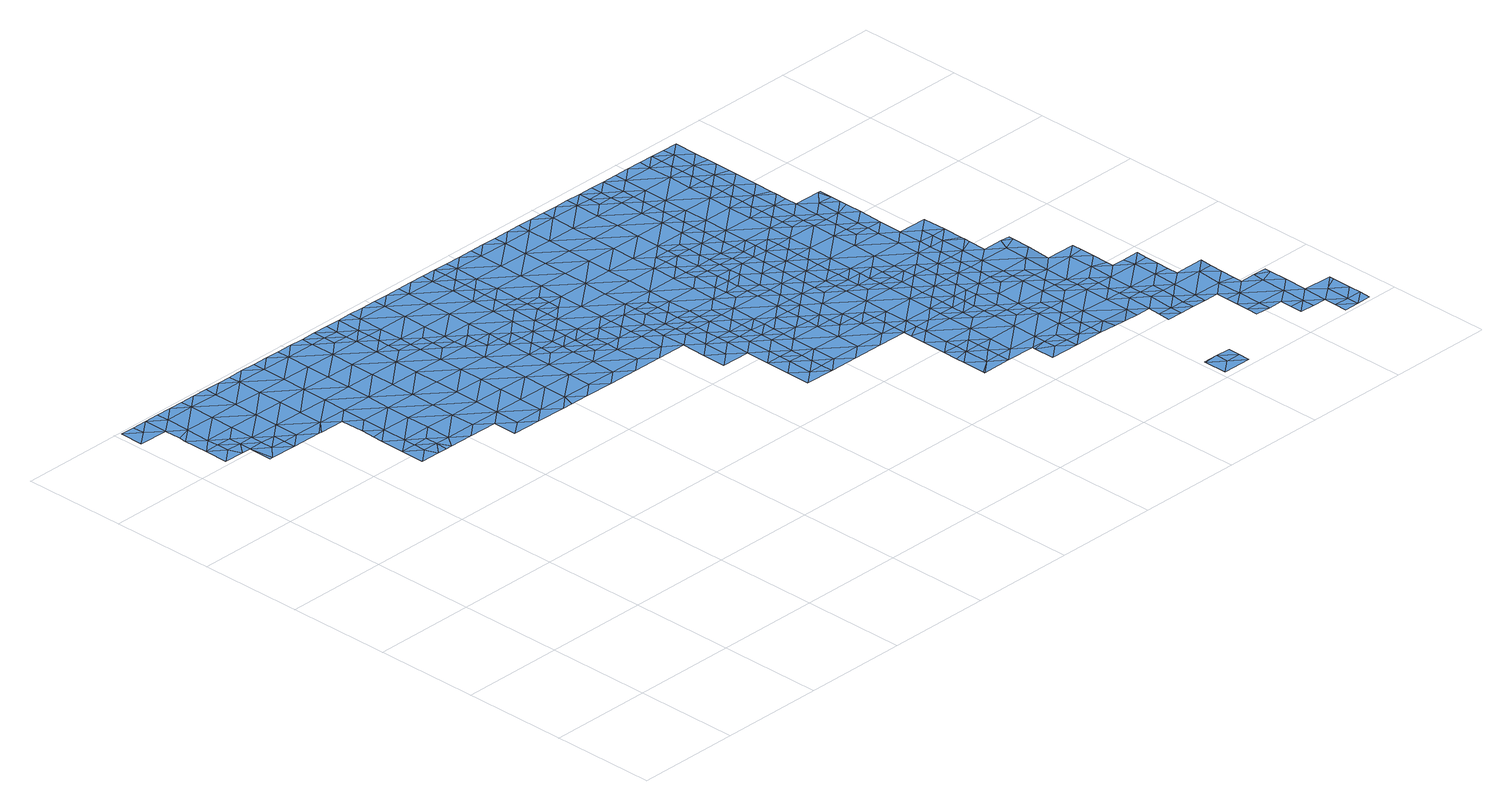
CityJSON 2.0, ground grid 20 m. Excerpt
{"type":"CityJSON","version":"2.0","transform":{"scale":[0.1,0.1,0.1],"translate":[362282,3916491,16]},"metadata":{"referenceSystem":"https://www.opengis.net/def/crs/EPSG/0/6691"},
"CityObjects":{
"waterbody1":{"type":"WaterBody","attributes":{"name":"9","class":"1140","function":"1","WaterBodyRiverFloodingRiskAttribute.description":"5","WaterBodyRiverFloodingRiskAttribute.rankOrg":"1","WaterBodyRiverFloodingRiskAttribute.adminType":"2","WaterBodyRiverFloodingRiskAttribute.scale":"L1"},"geometry":[{"type":"MultiSurface","lod":"1","boundaries":[[[0,1,2]],[[2,3,0]],[[3,4,0]],[[4,5,0]],[[5,1,0]]]}]},
"waterbody2":{"type":"WaterBody","attributes":{"name":"9","class":"1140","function":"1","WaterBodyRiverFloodingRiskAttribute.description":"5","WaterBodyRiverFloodingRiskAttribute.rankOrg":"1","WaterBodyRiverFloodingRiskAttribute.adminType":"2","WaterBodyRiverFloodingRiskAttribute.scale":"L1"},"geometry":[{"type":"MultiSurface","lod":"1","boundaries":[[[6,7,8]],[[9,8,7]],[[6,10,7]],[[11,7,10]],[[10,12,11]],[[11,9,7]],[[9,11,13]]]}]},
"waterbody3":{"type":"WaterBody","attributes":{"name":"9","class":"1140","function":"1","WaterBodyRiverFloodingRiskAttribute.description":"5","WaterBodyRiverFloodingRiskAttribute.rankOrg":"1","WaterBodyRiverFloodingRiskAttribute.adminType":"2","WaterBodyRiverFloodingRiskAttribute.scale":"L1"},"geometry":[{"type":"MultiSurface","lod":"1","boundaries":[[[14,15,16]],[[17,15,14]],[[15,17,18]],[[16,15,19]],[[18,12,15]],[[12,19,15]],[[19,12,20]]]}]},
"waterbody4":{"type":"WaterBody","attributes":{"name":"9","class":"1140","function":"1","WaterBodyRiverFloodingRiskAttribute.description":"5","WaterBodyRiverFloodingRiskAttribute.rankOrg":"1","WaterBodyRiverFloodingRiskAttribute.adminType":"2","WaterBodyRiverFloodingRiskAttribute.scale":"L1"},"geometry":[{"type":"MultiSurface","lod":"1","boundaries":[[[21,22,23]],[[22,24,25]],[[24,26,25]],[[23,25,27]],[[23,27,28]],[[22,25,23]],[[26,27,25]]]}]},
"waterbody5":{"type":"WaterBody","attributes":{"name":"9","class":"1140","function":"1","WaterBodyRiverFloodingRiskAttribute.description":"5","WaterBodyRiverFloodingRiskAttribute.rankOrg":"2","WaterBodyRiverFloodingRiskAttribute.adminType":"2","WaterBodyRiverFloodingRiskAttribute.scale":"L1"},"geometry":[{"type":"MultiSurface","lod":"1","boundaries":[[[29,30,31]],[[32,33,34]],[[35,36,37]],[[38,39,37]],[[40,41,42]],[[43,44,45]],[[46,47,48]],[[49,50,48]],[[49,51,52]],[[42,38,40]],[[53,51,54]],[[55,53,54]],[[56,57,13]],[[56,13,58]],[[56,58,59]],[[60,61,62]],[[59,58,63]],[[59,63,64]],[[65,64,63]],[[64,65,66]],[[65,67,66]],[[67,65,68]],[[67,68,69]],[[67,69,70]],[[71,67,70]],[[72,71,70]],[[72,70,73]],[[74,75,76]],[[74,77,78]],[[77,74,76]],[[79,72,80]],[[80,73,76]],[[76,73,77]],[[70,77,73]],[[81,77,70]],[[77,81,82]],[[83,82,81]],[[82,83,84]],[[85,82,84]],[[85,84,86]],[[86,84,60]],[[60,84,61]],[[87,88,89]],[[90,91,92]],[[92,91,93]],[[94,95,96]],[[94,97,98]],[[93,99,92]],[[87,99,88]],[[80,100,79]],[[97,101,98]],[[79,71,72]],[[67,71,66]],[[102,103,66]],[[104,105,102]],[[104,106,107]],[[107,108,104]],[[105,104,108]],[[105,108,109]],[[110,111,112]],[[109,113,105]],[[114,112,115]],[[105,103,102]],[[116,117,118]],[[59,64,103]],[[119,56,59]],[[120,57,119]],[[2,120,121]],[[112,111,115]],[[111,122,115]],[[123,120,2]],[[124,120,123]],[[120,124,57]],[[9,13,57]],[[11,18,58]],[[17,125,63]],[[68,125,126]],[[127,128,129]],[[130,131,128]],[[22,21,131]],[[132,23,28]],[[133,86,60]],[[61,132,62]],[[84,134,61]],[[84,83,134]],[[23,132,61]],[[61,21,23]],[[134,21,61]],[[134,131,21]],[[131,134,83]],[[131,83,128]],[[83,81,128]],[[82,78,77]],[[69,81,70]],[[128,81,129]],[[129,81,69]],[[69,135,129]],[[136,68,126]],[[136,135,68]],[[135,127,129]],[[69,68,135]],[[63,125,68]],[[63,68,65]],[[66,103,64]],[[18,17,58]],[[133,137,138]],[[58,17,63]],[[13,11,58]],[[138,86,133]],[[139,140,117]],[[141,85,86]],[[142,140,139]],[[143,144,142]],[[78,82,85]],[[75,74,78]],[[145,143,146]],[[147,76,75]],[[145,148,149]],[[150,151,149]],[[152,151,153]],[[80,76,147]],[[80,154,100]],[[153,155,152]],[[100,154,156]],[[157,149,148]],[[158,159,160]],[[161,160,162]],[[146,163,164]],[[165,166,167]],[[167,168,47]],[[168,169,47]],[[170,169,171]],[[43,170,44]],[[29,31,172]],[[117,138,118]],[[117,86,138]],[[140,86,117]],[[140,141,86]],[[142,141,140]],[[144,141,142]],[[144,85,141]],[[144,78,85]],[[78,144,75]],[[75,144,143]],[[145,75,143]],[[57,56,119]],[[80,72,73]],[[75,145,147]],[[173,174,175]],[[176,177,178]],[[177,179,178]],[[179,180,178]],[[178,180,181]],[[181,182,178]],[[183,184,185]],[[182,183,185]],[[182,185,186]],[[186,185,187]],[[185,188,187]],[[189,186,187]],[[190,172,189]],[[191,192,193]],[[192,194,193]],[[195,193,194]],[[193,195,196]],[[196,195,173]],[[196,32,193]],[[32,196,33]],[[175,33,196]],[[37,33,35]],[[34,33,37]],[[39,34,37]],[[197,34,39]],[[197,32,34]],[[41,45,42]],[[41,43,45]],[[47,43,41]],[[47,169,43]],[[43,169,170]],[[47,41,48]],[[48,41,40]],[[48,40,49]],[[40,51,49]],[[38,51,40]],[[38,54,51]],[[54,38,37]],[[37,36,54]],[[36,55,54]],[[91,95,93]],[[94,93,95]],[[98,93,94]],[[98,99,93]],[[98,88,99]],[[100,88,98]],[[88,100,198]],[[156,198,100]],[[88,198,199]],[[161,158,160]],[[200,166,165]],[[201,46,48]],[[48,50,201]],[[46,165,167]],[[167,47,46]],[[189,172,31]],[[173,175,196]],[[188,202,187]],[[203,188,185]],[[185,184,203]],[[52,204,205]],[[55,206,53]],[[149,147,145]],[[151,147,149]],[[152,147,151]],[[152,80,147]],[[80,152,154]],[[155,154,152]],[[207,155,153]],[[208,150,149]],[[52,205,49]],[[205,50,49]],[[157,208,149]],[[159,148,160]],[[145,160,148]],[[160,145,146]],[[160,146,162]],[[164,162,146]],[[166,163,167]],[[163,168,167]],[[146,168,163]],[[146,143,168]],[[143,142,168]],[[168,142,169]],[[142,139,169]],[[169,139,171]],[[171,139,117]],[[171,117,116]],[[209,171,116]],[[210,171,209]],[[170,171,210]],[[170,210,44]],[[199,89,88]],[[100,98,79]],[[101,79,98]],[[101,71,79]],[[71,101,66]],[[66,101,97]],[[97,102,66]],[[97,94,102]],[[102,94,104]],[[104,94,106]],[[96,106,94]],[[112,113,110]],[[112,105,113]],[[114,105,112]],[[105,114,103]],[[114,59,103]],[[59,114,119]],[[115,119,114]],[[119,115,120]],[[120,115,121]],[[121,115,211]],[[122,211,115]],[[121,211,212]],[[212,3,121]],[[2,121,3]],[[124,8,57]],[[8,9,57]],[[12,18,11]],[[14,125,17]],[[14,16,125]],[[125,16,126]],[[213,128,127]],[[213,130,128]],[[24,131,130]],[[24,22,131]],[[137,118,138]],[[60,62,133]],[[176,178,186]],[[178,182,186]],[[187,194,189]],[[194,190,189]],[[32,191,193]],[[202,195,187]],[[194,187,195]],[[30,214,31]],[[215,214,216]],[[214,215,31]],[[217,176,216]],[[218,177,176]],[[189,215,186]],[[31,215,189]],[[176,217,218]],[[216,176,215]],[[215,176,186]]]}]},
"waterbody6":{"type":"WaterBody","attributes":{"name":"9","class":"1140","function":"1","WaterBodyRiverFloodingRiskAttribute.description":"5","WaterBodyRiverFloodingRiskAttribute.rankOrg":"3","WaterBodyRiverFloodingRiskAttribute.adminType":"2","WaterBodyRiverFloodingRiskAttribute.scale":"L1"},"geometry":[{"type":"MultiSurface","lod":"1","boundaries":[[[219,220,221]],[[222,223,224]],[[225,226,223]],[[227,228,229]],[[228,230,231]],[[232,233,234]],[[222,235,233]],[[199,198,236]],[[237,90,238]],[[231,230,239]],[[240,230,228]],[[240,228,227]],[[198,241,236]],[[198,156,241]],[[156,155,241]],[[154,155,156]],[[155,207,241]],[[242,207,153]],[[207,242,243]],[[244,227,229]],[[245,244,229]],[[229,246,245]],[[246,247,248]],[[225,249,226]],[[243,242,250]],[[242,251,250]],[[251,242,208]],[[150,208,242]],[[157,148,252]],[[252,148,159]],[[253,254,166]],[[253,255,254]],[[89,199,236]],[[236,241,256]],[[241,207,243]],[[153,151,150]],[[153,150,242]],[[256,241,243]],[[250,256,243]],[[250,251,226]],[[251,208,252]],[[252,208,157]],[[159,158,252]],[[257,158,161]],[[161,162,257]],[[162,164,254]],[[164,163,166]],[[257,254,255]],[[257,162,254]],[[258,257,255]],[[258,224,257]],[[222,224,259]],[[232,223,222]],[[248,260,246]],[[260,245,246]],[[238,261,237]],[[261,238,89]],[[87,89,238]],[[99,87,92]],[[92,238,90]],[[238,92,87]],[[89,231,261]],[[231,89,236]],[[231,236,256]],[[220,229,228]],[[256,228,231]],[[228,256,220]],[[220,256,250]],[[250,221,220]],[[250,226,221]],[[226,249,221]],[[262,221,249]],[[262,263,221]],[[263,219,221]],[[263,264,219]],[[265,247,246]],[[164,166,254]],[[266,257,224]],[[259,235,222]],[[266,224,223]],[[233,232,222]],[[266,158,257]],[[266,252,158]],[[266,251,252]],[[226,251,266]],[[223,226,266]],[[253,166,200]],[[246,219,265]],[[219,246,229]],[[229,220,219]],[[239,261,231]],[[264,265,219]]]}]},
"waterbody7":{"type":"WaterBody","attributes":{"name":"9","class":"1140","function":"1","WaterBodyRiverFloodingRiskAttribute.description":"5","WaterBodyRiverFloodingRiskAttribute.rankOrg":"3","WaterBodyRiverFloodingRiskAttribute.adminType":"2","WaterBodyRiverFloodingRiskAttribute.scale":"L1"},"geometry":[{"type":"MultiSurface","lod":"1","boundaries":[[[267,200,268]],[[268,269,267]],[[270,269,50]],[[271,272,273]],[[274,273,204]],[[205,204,270]],[[205,270,50]],[[52,274,204]],[[51,53,52]],[[272,275,273]],[[52,53,274]],[[206,274,53]],[[276,274,206]],[[276,277,274]],[[274,277,273]],[[277,271,273]],[[271,278,272]],[[201,50,268]],[[50,269,268]],[[165,46,201]],[[268,165,201]],[[165,268,200]],[[279,269,270]],[[270,275,279]],[[204,275,270]],[[275,204,273]]]}]},
"waterbody8":{"type":"WaterBody","attributes":{"name":"9","class":"1140","function":"1","WaterBodyRiverFloodingRiskAttribute.description":"5","WaterBodyRiverFloodingRiskAttribute.rankOrg":"1","WaterBodyRiverFloodingRiskAttribute.adminType":"2","WaterBodyRiverFloodingRiskAttribute.scale":"L1"},"geometry":[{"type":"MultiSurface","lod":"1","boundaries":[[[280,281,191]],[[280,282,281]],[[192,191,281]],[[190,281,172]],[[172,281,282]],[[172,282,29]],[[194,192,190]],[[192,281,190]],[[283,282,280]],[[282,283,30]],[[30,29,282]]]}]},
"waterbody9":{"type":"WaterBody","attributes":{"name":"9","class":"1140","function":"1","WaterBodyRiverFloodingRiskAttribute.description":"5","WaterBodyRiverFloodingRiskAttribute.rankOrg":"3","WaterBodyRiverFloodingRiskAttribute.adminType":"2","WaterBodyRiverFloodingRiskAttribute.scale":"L1"},"geometry":[{"type":"MultiSurface","lod":"1","boundaries":[[[55,284,206]],[[285,284,36]],[[33,175,35]],[[284,55,36]],[[286,287,288]],[[284,289,286]],[[285,290,289]],[[286,288,284]],[[290,285,174]],[[175,174,285]],[[35,175,285]],[[288,206,284]],[[35,285,36]],[[285,289,284]]]}]},
"waterbody10":{"type":"WaterBody","attributes":{"name":"9","class":"1140","function":"1","WaterBodyRiverFloodingRiskAttribute.description":"5","WaterBodyRiverFloodingRiskAttribute.rankOrg":"2","WaterBodyRiverFloodingRiskAttribute.adminType":"2","WaterBodyRiverFloodingRiskAttribute.scale":"L1"},"geometry":[{"type":"MultiSurface","lod":"1","boundaries":[[[291,292,293]],[[232,225,223]],[[225,232,294]],[[232,234,294]],[[234,295,291]],[[291,295,292]],[[295,296,292]],[[235,296,295]],[[297,296,235]],[[298,296,297]],[[298,299,296]],[[275,299,298]],[[299,275,272]],[[253,200,300]],[[255,253,300]],[[258,255,297]],[[224,258,297]],[[259,224,297]],[[262,249,301]],[[301,249,294]],[[291,301,294]],[[301,291,302]],[[302,303,301]],[[301,303,263]],[[264,263,303]],[[304,305,306]],[[307,305,308]],[[309,310,308]],[[308,310,307]],[[311,312,309]],[[311,309,313]],[[313,309,314]],[[314,309,315]],[[314,315,302]],[[316,314,302]],[[317,314,316]],[[314,317,318]],[[317,319,318]],[[319,320,318]],[[318,320,321]],[[318,321,313]],[[313,321,322]],[[321,323,324]],[[325,323,326]],[[327,328,326]],[[326,328,325]],[[329,330,331]],[[331,332,329]],[[329,332,333]],[[333,334,329]],[[335,336,334]],[[335,337,336]],[[337,338,339]],[[340,341,338]],[[341,342,339]],[[339,342,343]],[[344,336,343]],[[336,344,329]],[[344,345,329]],[[319,345,344]],[[346,345,319]],[[345,346,347]],[[345,347,330]],[[347,348,330]],[[349,350,330]],[[330,348,349]],[[351,348,352]],[[347,352,348]],[[353,352,347]],[[354,352,353]],[[292,354,353]],[[355,354,292]],[[356,354,355]],[[299,356,355]],[[278,356,299]],[[357,356,278]],[[357,278,271]],[[271,277,357]],[[276,358,277]],[[276,288,358]],[[288,276,206]],[[290,174,359]],[[290,359,289]],[[289,359,360]],[[360,359,361]],[[360,361,362]],[[360,362,363]],[[360,363,364]],[[360,364,287]],[[287,364,358]],[[358,364,357]],[[357,364,365]],[[365,364,366]],[[365,366,367]],[[367,368,365]],[[365,368,356]],[[356,368,352]],[[352,368,369]],[[370,369,368]],[[371,372,373]],[[371,373,350]],[[350,373,331]],[[374,331,373]],[[375,331,374]],[[233,295,234]],[[339,343,336]],[[272,278,299]],[[355,296,299]],[[296,355,292]],[[346,353,347]],[[329,345,330]],[[317,346,319]],[[319,344,320]],[[336,329,334]],[[320,344,343]],[[339,336,337]],[[342,326,343]],[[338,341,339]],[[326,342,327]],[[323,321,326]],[[324,322,321]],[[313,322,376]],[[313,314,318]],[[326,320,343]],[[326,321,320]],[[346,377,353]],[[317,377,346]],[[316,377,317]],[[302,293,316]],[[302,315,303]],[[315,309,308]],[[376,311,313]],[[312,310,309]],[[304,308,305]],[[306,248,304]],[[292,353,377]],[[304,248,247]],[[247,265,304]],[[315,308,304]],[[304,303,315]],[[303,304,265]],[[265,264,303]],[[301,263,262]],[[291,293,302]],[[294,234,291]],[[225,294,249]],[[297,235,259]],[[297,255,300]],[[267,300,200]],[[279,275,298]],[[267,269,300]],[[279,298,269]],[[269,298,300]],[[300,298,297]],[[233,235,295]],[[293,377,316]],[[293,292,377]],[[378,379,380]],[[381,380,379]],[[382,383,384]],[[383,382,385]],[[382,367,385]],[[386,383,385]],[[386,387,383]],[[388,389,390]],[[390,389,362]],[[362,391,390]],[[392,391,361]],[[392,361,393]],[[394,393,361]],[[361,395,394]],[[386,385,366]],[[384,381,396]],[[396,381,379]],[[372,396,379]],[[378,397,379]],[[397,373,379]],[[373,397,398]],[[399,395,359]],[[174,399,359]],[[286,289,360]],[[359,395,361]],[[361,391,362]],[[389,363,362]],[[364,363,400]],[[286,360,287]],[[288,287,358]],[[358,357,277]],[[400,366,364]],[[385,367,366]],[[357,365,356]],[[356,352,354]],[[369,351,352]],[[368,367,370]],[[372,379,373]],[[330,350,331]],[[398,374,373]],[[375,332,331]]]}]},
"waterbody11":{"type":"WaterBody","attributes":{"name":"9","class":"1140","function":"1","WaterBodyRiverFloodingRiskAttribute.description":"5","WaterBodyRiverFloodingRiskAttribute.rankOrg":"1","WaterBodyRiverFloodingRiskAttribute.adminType":"2","WaterBodyRiverFloodingRiskAttribute.scale":"L1"},"geometry":[{"type":"MultiSurface","lod":"1","boundaries":[[[401,402,403]],[[404,403,402]],[[405,403,404]],[[406,407,404]],[[406,404,408]],[[408,404,409]],[[409,404,410]],[[410,402,411]],[[411,402,412]],[[402,401,413]],[[407,405,404]],[[410,404,402]],[[402,413,412]]]}]},
"waterbody12":{"type":"WaterBody","attributes":{"name":"9","class":"1140","function":"1","WaterBodyRiverFloodingRiskAttribute.description":"5","WaterBodyRiverFloodingRiskAttribute.rankOrg":"3","WaterBodyRiverFloodingRiskAttribute.adminType":"2","WaterBodyRiverFloodingRiskAttribute.scale":"L1"},"geometry":[{"type":"MultiSurface","lod":"1","boundaries":[[[414,415,416]],[[383,417,384]],[[366,400,386]],[[173,202,418]],[[419,420,421]],[[422,423,424]],[[425,426,427]],[[425,427,428]],[[428,427,429]],[[394,395,430]],[[184,393,430]],[[431,429,184]],[[432,428,429]],[[419,433,434]],[[423,422,432]],[[429,427,393]],[[392,393,427]],[[390,391,435]],[[381,384,417]],[[436,381,417]],[[435,388,390]],[[436,417,437]],[[437,417,438]],[[387,438,417]],[[388,438,387]],[[386,439,387]],[[386,400,439]],[[400,389,439]],[[363,389,400]],[[173,399,174]],[[399,173,418]],[[440,416,415]],[[438,388,435]],[[399,418,395]],[[395,418,188]],[[202,188,418]],[[395,188,430]],[[203,430,188]],[[203,184,430]],[[183,431,184]],[[183,182,431]],[[181,431,182]],[[181,180,431]],[[180,434,431]],[[441,434,180]],[[434,429,431]],[[434,432,429]],[[433,432,434]],[[432,433,423]],[[442,433,419]],[[421,442,419]],[[442,421,443]],[[444,420,445]],[[419,445,420]],[[445,419,434]],[[380,381,436]],[[444,445,446]],[[434,441,445]],[[179,441,180]],[[387,417,383]],[[387,439,388]],[[389,388,439]],[[447,448,438]],[[449,447,435]],[[426,449,435]],[[426,435,427]],[[422,428,432]],[[429,393,184]],[[393,394,430]],[[392,427,391]],[[391,427,435]],[[447,438,435]],[[448,437,438]],[[414,450,415]],[[451,415,450]],[[446,415,451]],[[445,415,446]],[[445,440,415]],[[440,445,441]],[[440,441,177]],[[179,177,441]],[[195,202,173]],[[218,217,440]],[[217,452,440]],[[452,416,440]],[[218,440,177]]]}]},
"waterbody13":{"type":"WaterBody","attributes":{"name":"9","class":"1140","function":"1","WaterBodyRiverFloodingRiskAttribute.description":"5","WaterBodyRiverFloodingRiskAttribute.rankOrg":"3","WaterBodyRiverFloodingRiskAttribute.adminType":"2","WaterBodyRiverFloodingRiskAttribute.scale":"L1"},"geometry":[{"type":"MultiSurface","lod":"1","boundaries":[[[396,372,453]],[[369,370,453]],[[348,351,454]],[[382,370,367]],[[349,348,454]],[[351,369,454]],[[453,454,369]],[[454,453,372]],[[454,372,371]],[[396,453,384]],[[382,384,453]],[[370,382,453]],[[349,371,350]],[[371,349,454]]]}]},
"waterbody14":{"type":"WaterBody","attributes":{"name":"9","class":"1140","function":"1","WaterBodyRiverFloodingRiskAttribute.description":"5","WaterBodyRiverFloodingRiskAttribute.rankOrg":"1","WaterBodyRiverFloodingRiskAttribute.adminType":"2","WaterBodyRiverFloodingRiskAttribute.scale":"L1"},"geometry":[{"type":"MultiSurface","lod":"1","boundaries":[[[455,456,457]],[[456,458,457]],[[456,459,458]],[[459,456,460]],[[457,458,461]],[[459,462,458]],[[462,461,458]]]}]},
"waterbody15":{"type":"WaterBody","attributes":{"name":"9","class":"1140","function":"1","WaterBodyRiverFloodingRiskAttribute.description":"5","WaterBodyRiverFloodingRiskAttribute.rankOrg":"2","WaterBodyRiverFloodingRiskAttribute.adminType":"2","WaterBodyRiverFloodingRiskAttribute.scale":"L1"},"geometry":[{"type":"MultiSurface","lod":"1","boundaries":[[[414,463,450]],[[463,414,464]],[[464,465,463]],[[464,466,465]],[[466,464,467]],[[464,416,467]],[[467,468,466]],[[467,469,468]],[[408,466,468]],[[470,466,408]],[[466,470,471]],[[471,470,472]],[[470,410,472]],[[409,410,470]],[[469,407,468]],[[473,469,467]],[[414,416,464]],[[465,466,474]],[[468,407,406]],[[406,408,468]],[[408,409,470]],[[474,466,471]],[[475,471,472]],[[472,410,411]],[[476,477,478]],[[479,480,478]],[[479,455,481]],[[411,412,472]],[[472,412,460]],[[460,475,472]],[[456,475,460]],[[455,457,481]],[[457,461,481]],[[461,482,481]],[[482,483,481]],[[484,478,480]],[[484,476,478]],[[484,485,476]],[[486,480,479]],[[479,487,486]],[[481,487,479]],[[487,481,483]],[[456,455,475]],[[479,475,455]],[[478,475,479]],[[478,471,475]],[[477,471,478]],[[474,471,477]],[[474,477,488]],[[489,465,474]],[[488,489,474]],[[489,488,490]],[[452,217,473]],[[452,473,467]],[[452,467,416]]]}]},
"waterbody16":{"type":"WaterBody","attributes":{"name":"9","class":"1140","function":"1","WaterBodyRiverFloodingRiskAttribute.description":"5","WaterBodyRiverFloodingRiskAttribute.rankOrg":"2","WaterBodyRiverFloodingRiskAttribute.adminType":"2","WaterBodyRiverFloodingRiskAttribute.scale":"L1"},"geometry":[{"type":"MultiSurface","lod":"1","boundaries":[[[491,492,493]],[[492,491,426]],[[492,426,425]],[[491,494,447]],[[495,494,491]],[[496,497,494]],[[496,494,495]],[[422,425,428]],[[425,422,492]],[[449,426,491]],[[497,498,494]],[[497,499,498]],[[499,500,498]],[[500,501,498]],[[501,436,498]],[[437,498,436]],[[498,437,494]],[[502,495,491]],[[491,447,449]],[[494,437,448]],[[436,501,380]],[[493,502,491]],[[448,447,494]],[[503,492,424]],[[424,492,422]],[[503,493,492]]]}]},
"waterbody17":{"type":"WaterBody","attributes":{"name":"9","class":"1140","function":"1","WaterBodyRiverFloodingRiskAttribute.description":"5","WaterBodyRiverFloodingRiskAttribute.rankOrg":"2","WaterBodyRiverFloodingRiskAttribute.adminType":"2","WaterBodyRiverFloodingRiskAttribute.scale":"L1"},"geometry":[{"type":"MultiSurface","lod":"1","boundaries":[[[504,423,505]],[[506,505,443]],[[505,423,442]],[[423,504,424]],[[506,507,505]],[[504,505,507]],[[505,442,443]],[[442,423,433]]]}]},
"waterbody18":{"type":"WaterBody","attributes":{"name":"9","class":"1140","function":"1","WaterBodyRiverFloodingRiskAttribute.description":"5","WaterBodyRiverFloodingRiskAttribute.rankOrg":"2","WaterBodyRiverFloodingRiskAttribute.adminType":"2","WaterBodyRiverFloodingRiskAttribute.scale":"L1"},"geometry":[{"type":"MultiSurface","lod":"1","boundaries":[[[508,509,510]],[[511,512,513]],[[513,446,514]],[[508,515,514]],[[513,515,511]],[[516,517,512]],[[517,513,512]],[[420,513,517]],[[420,444,513]],[[446,451,514]],[[451,450,514]],[[450,509,514]],[[516,518,517]],[[509,508,514]],[[519,421,517]],[[518,519,517]],[[421,519,443]],[[421,420,517]],[[513,514,515]],[[444,446,513]]]}]},
"waterbody19":{"type":"WaterBody","attributes":{"name":"9","class":"1140","function":"1","WaterBodyRiverFloodingRiskAttribute.description":"5","WaterBodyRiverFloodingRiskAttribute.rankOrg":"1","WaterBodyRiverFloodingRiskAttribute.adminType":"2","WaterBodyRiverFloodingRiskAttribute.scale":"L1"},"geometry":[{"type":"MultiSurface","lod":"1","boundaries":[[[520,521,522]],[[520,522,523]],[[524,523,522]],[[525,524,526]],[[523,524,527]],[[524,522,526]],[[521,526,522]]]}]},
"waterbody20":{"type":"WaterBody","attributes":{"name":"9","class":"1140","function":"1","WaterBodyRiverFloodingRiskAttribute.description":"5","WaterBodyRiverFloodingRiskAttribute.rankOrg":"3","WaterBodyRiverFloodingRiskAttribute.adminType":"2","WaterBodyRiverFloodingRiskAttribute.scale":"L1"},"geometry":[{"type":"MultiSurface","lod":"1","boundaries":[[[528,529,530]],[[531,532,533]],[[528,530,534]],[[535,530,529]],[[504,536,424]],[[507,537,538]],[[538,539,540]],[[541,539,538]],[[542,540,539]],[[542,539,543]],[[543,539,544]],[[545,543,544]],[[493,503,536]],[[540,495,502]],[[546,495,540]],[[496,495,546]],[[499,497,547]],[[486,487,548]],[[487,549,548]],[[483,549,487]],[[483,482,549]],[[550,551,552]],[[550,552,553]],[[554,553,552]],[[555,553,554]],[[555,556,553]],[[500,499,547]],[[557,500,547]],[[501,500,558]],[[380,501,558]],[[546,497,496]],[[559,374,398]],[[560,374,559]],[[375,374,560]],[[378,380,558]],[[398,397,559]],[[557,558,500]],[[561,562,563]],[[561,563,564]],[[565,564,557]],[[566,567,568]],[[557,569,565]],[[567,566,570]],[[569,557,547]],[[546,547,497]],[[540,542,546]],[[570,571,567]],[[572,542,543]],[[573,574,575]],[[573,576,574]],[[577,545,544]],[[544,539,541]],[[541,538,535]],[[535,529,578]],[[576,579,574]],[[579,580,574]],[[580,575,574]],[[581,582,583]],[[584,585,586]],[[584,586,587]],[[587,586,485]],[[588,589,590]],[[591,592,590]],[[592,593,594]],[[533,594,531]],[[512,511,533]],[[506,443,519]],[[333,332,595]],[[332,560,595]],[[560,559,596]],[[597,598,596]],[[599,600,601]],[[602,603,600]],[[602,604,603]],[[556,605,606]],[[607,608,605]],[[609,583,610]],[[605,608,606]],[[611,609,610]],[[610,583,582]],[[582,584,587]],[[485,484,587]],[[485,586,612]],[[490,612,613]],[[614,490,510]],[[509,614,510]],[[615,328,616]],[[341,340,616]],[[340,338,617]],[[618,619,617]],[[620,621,622]],[[623,624,625]],[[626,625,619]],[[375,560,332]],[[553,556,606]],[[550,553,627]],[[549,482,628]],[[548,549,629]],[[486,548,480]],[[463,465,489]],[[626,630,625]],[[630,631,625]],[[631,623,625]],[[622,624,620]],[[622,625,624]],[[619,625,622]],[[622,617,619]],[[622,340,617]],[[340,622,621]],[[621,616,340]],[[616,621,615]],[[341,327,342]],[[341,616,327]],[[328,327,616]],[[450,463,509]],[[509,463,614]],[[463,489,614]],[[489,490,614]],[[490,488,612]],[[488,476,612]],[[488,477,476]],[[476,485,612]],[[484,480,587]],[[587,480,548]],[[548,582,587]],[[548,610,582]],[[548,629,610]],[[610,629,611]],[[611,629,627]],[[632,627,629]],[[629,549,633]],[[633,549,628]],[[629,633,632]],[[611,627,606]],[[606,627,553]],[[608,611,606]],[[595,601,618]],[[601,598,599]],[[601,596,598]],[[601,560,596]],[[601,595,560]],[[601,603,618]],[[601,600,603]],[[618,603,619]],[[603,604,619]],[[604,634,619]],[[634,626,619]],[[618,334,595]],[[335,334,618]],[[337,335,618]],[[618,617,337]],[[338,337,617]],[[334,333,595]],[[511,515,533]],[[515,594,533]],[[515,508,594]],[[508,510,594]],[[594,510,613]],[[510,490,613]],[[594,613,592]],[[592,613,590]],[[590,613,612]],[[612,586,590]],[[586,588,590]],[[585,588,586]],[[635,584,582]],[[581,635,582]],[[581,636,635]],[[578,576,535]],[[576,541,535]],[[573,541,576]],[[573,544,541]],[[544,573,577]],[[572,571,542]],[[570,542,571]],[[570,546,542]],[[546,570,547]],[[570,569,547]],[[566,569,570]],[[562,597,596]],[[563,562,596]],[[559,563,596]],[[557,563,559]],[[564,563,557]],[[557,559,558]],[[397,558,559]],[[558,397,378]],[[502,493,540]],[[536,540,493]],[[540,536,538]],[[536,507,538]],[[504,507,536]],[[503,424,536]],[[507,506,537]],[[506,519,537]],[[519,518,537]],[[535,537,518]],[[535,538,537]],[[535,518,530]],[[530,518,516]],[[516,512,530]],[[530,512,533]],[[530,533,534]],[[532,534,533]],[[593,531,594]],[[589,637,591]],[[589,591,590]]]}]},
"waterbody21":{"type":"WaterBody","attributes":{"name":"9","class":"1140","function":"1","WaterBodyRiverFloodingRiskAttribute.description":"5","WaterBodyRiverFloodingRiskAttribute.rankOrg":"2","WaterBodyRiverFloodingRiskAttribute.adminType":"2","WaterBodyRiverFloodingRiskAttribute.scale":"L1"},"geometry":[{"type":"MultiSurface","lod":"1","boundaries":[[[572,543,545]],[[638,639,640]],[[641,642,643]],[[642,641,644]],[[645,646,647]],[[646,648,647]],[[649,648,650]],[[650,651,649]],[[626,649,630]],[[647,649,626]],[[647,626,634]],[[634,604,647]],[[602,600,652]],[[652,600,653]],[[577,654,655]],[[599,598,653]],[[561,640,562]],[[640,641,562]],[[656,657,658]],[[644,641,640]],[[571,572,655]],[[561,564,640]],[[656,658,654]],[[545,577,655]],[[599,653,600]],[[598,597,641]],[[597,562,641]],[[639,644,640]],[[653,641,643]],[[643,659,653]],[[598,641,653]],[[653,659,652]],[[602,652,604]],[[652,647,604]],[[631,630,649]],[[651,631,649]],[[648,649,647]],[[652,645,647]],[[660,661,662]],[[638,663,660]],[[638,664,568]],[[568,567,658]],[[654,658,655]],[[638,568,663]],[[663,568,658]],[[657,663,658]],[[661,660,663]],[[661,663,657]],[[665,645,652]],[[665,652,659]],[[572,545,655]],[[571,655,658]],[[567,571,658]],[[566,568,664]],[[566,565,569]],[[565,566,664]],[[664,564,565]],[[640,564,664]],[[638,640,664]]]}]},
"waterbody22":{"type":"WaterBody","attributes":{"name":"9","class":"1140","function":"1","WaterBodyRiverFloodingRiskAttribute.description":"5","WaterBodyRiverFloodingRiskAttribute.rankOrg":"2","WaterBodyRiverFloodingRiskAttribute.adminType":"2","WaterBodyRiverFloodingRiskAttribute.scale":"L1"},"geometry":[{"type":"MultiSurface","lod":"1","boundaries":[[[666,667,668]],[[669,666,668]],[[670,671,672]],[[670,672,673]],[[674,666,675]],[[675,666,669]],[[676,677,678]],[[677,679,678]],[[680,679,677]],[[681,679,680]],[[682,681,680]],[[683,684,685]],[[686,685,684]],[[686,684,687]],[[589,588,688]],[[635,585,584]],[[585,635,689]],[[671,689,672]],[[605,556,690]],[[690,607,605]],[[667,691,607]],[[667,607,690]],[[667,690,683]],[[692,671,693]],[[694,671,692]],[[694,688,671]],[[694,695,688]],[[696,695,694]],[[695,696,697]],[[698,699,700]],[[579,576,578]],[[701,673,672]],[[674,701,666]],[[691,667,666]],[[608,607,691]],[[702,703,704]],[[705,706,702]],[[707,708,709]],[[707,710,708]],[[710,711,708]],[[711,710,712]],[[693,671,670]],[[671,688,689]],[[688,695,637]],[[713,714,715]],[[702,706,703]],[[635,636,689]],[[636,672,689]],[[716,672,636]],[[672,716,701]],[[701,716,666]],[[716,691,666]],[[716,583,691]],[[609,691,583]],[[678,717,676]],[[717,718,719]],[[717,709,718]],[[709,717,720]],[[721,709,720]],[[722,721,720]],[[723,722,720]],[[724,723,720]],[[678,703,724]],[[678,724,720]],[[717,678,720]],[[713,580,714]],[[725,726,727]],[[609,608,691]],[[609,611,608]],[[579,714,580]],[[579,578,714]],[[578,529,714]],[[728,690,556]],[[684,690,728]],[[684,728,681]],[[728,729,681]],[[730,729,728]],[[731,704,679]],[[679,704,703]],[[581,583,716]],[[581,716,636]],[[585,689,588]],[[593,591,732]],[[727,726,677]],[[531,593,732]],[[534,532,733]],[[593,592,591]],[[727,677,676]],[[667,683,734]],[[667,734,668]],[[532,531,733]],[[732,733,531]],[[733,732,695]],[[637,695,732]],[[591,637,732]],[[683,690,684]],[[555,728,556]],[[681,687,684]],[[729,679,681]],[[730,555,554]],[[555,730,728]],[[731,679,729]],[[679,703,678]],[[706,724,703]],[[589,688,637]],[[710,707,735]],[[708,718,709]],[[711,736,708]],[[689,688,588]],[[736,718,708]],[[736,737,718]],[[718,737,719]],[[681,682,687]],[[726,680,677]],[[700,738,697]],[[738,700,699]],[[697,738,695]],[[699,739,738]],[[738,733,695]],[[529,528,740]],[[529,740,714]],[[740,715,714]],[[741,715,740]],[[741,740,739]],[[739,733,738]],[[740,733,739]],[[740,534,733]],[[528,534,740]]]}]}
},
"vertices":[
[36,1166,9],[7,1144,9],[64,1143,9],[65,1189,9],[36,1189,9],[8,1190,9],
[62,1004,9],[91,1027,9],[63,1050,9],[91,1050,9],[101,1004,9],[119,1026,9],[119,1003,9],[119,1050,9],
[175,979,9],[147,980,9],[175,956,9],[175,1002,9],[147,1003,9],[125,957,9],[118,957,9],
[343,815,9],[315,815,9],[343,792,9],[286,816,9],[314,792,9],[285,770,9],[323,769,9],[342,769,9],
[963,505,9],[963,482,9],[991,505,9],[908,621,9],[909,668,9],[880,645,9],[909,691,9],[909,714,9],[881,691,9],[853,715,9],[852,668,9],[824,738,9],[768,739,9],[796,716,9],[711,740,9],[682,717,9],[739,716,9],[740,809,9],[712,786,9],[768,785,9],[825,784,9],[797,808,9],[853,761,9],[854,784,9],[882,760,9],[881,737,9],[910,737,9],[148,1072,9],[91,1073,9],[147,1026,9],[205,1071,9],[428,791,9],[371,791,9],[399,768,9],[204,1025,9],[262,1070,9],[261,1024,9],[318,1070,9],[318,1023,9],[260,978,9],[317,977,9],[374,976,9],[375,1022,9],[431,1022,9],[431,975,9],[487,928,9],[543,927,9],[487,975,9],[430,929,9],[486,882,9],[432,1068,9],[488,1021,9],[373,930,9],[429,883,9],[372,884,9],[428,837,9],[485,836,9],[485,790,9],[490,1136,9],[490,1113,9],[518,1136,9],[462,1183,9],[434,1183,9],[462,1160,9],[433,1160,9],[377,1161,9],[405,1184,9],[377,1184,9],[376,1115,9],[433,1114,9],[461,1137,9],[489,1067,9],[375,1069,9],[319,1116,9],[262,1117,9],[320,1162,9],[263,1163,9],[349,1185,9],[320,1185,9],[292,1186,9],[263,1186,9],[207,1187,9],[178,1187,9],[206,1164,9],[235,1186,9],[206,1118,9],[150,1165,9],[569,719,9],[541,743,9],[512,720,9],[149,1118,9],[92,1119,9],[93,1165,9],[150,1188,9],[64,1111,9],[63,1097,9],[204,979,9],[232,955,9],[288,908,9],[316,885,9],[316,931,9],[287,862,9],[315,838,9],[355,769,9],[456,767,9],[372,838,9],[288,954,9],[238,955,9],[455,721,9],[484,743,9],[598,788,9],[541,789,9],[542,835,9],[599,834,9],[600,880,9],[543,881,9],[600,927,9],[656,879,9],[544,974,9],[629,949,9],[601,973,9],[601,996,9],[573,996,9],[545,1020,9],[573,1019,9],[517,1043,9],[545,1043,9],[517,1067,9],[629,972,9],[686,948,9],[657,949,9],[657,926,9],[685,925,9],[685,902,9],[684,856,9],[685,879,9],[741,832,9],[713,856,9],[712,832,9],[656,833,9],[655,787,9],[654,741,9],[597,742,9],[963,528,9],[965,644,9],[965,667,9],[937,667,9],[1105,503,9],[1134,525,9],[1106,549,9],[1134,549,9],[1134,572,9],[1106,572,9],[1077,573,9],[1078,596,9],[1078,619,9],[1049,596,9],[1049,550,9],[993,597,9],[1021,620,9],[992,551,9],[964,551,9],[907,575,9],[936,575,9],[936,598,9],[964,574,9],[965,621,9],[937,644,9],[851,622,9],[518,1090,9],[518,1113,9],[741,855,9],[769,808,9],[993,620,9],[1050,619,9],[854,807,9],[826,808,9],[910,760,9],[574,1043,9],[630,995,9],[589,719,9],[625,718,9],[122,1188,9],[93,1189,9],[287,882,9],[1019,481,9],[1048,504,9],[1076,480,9],[1133,479,9],[1133,502,9],
[717,1110,9],[660,1111,9],[716,1063,9],[771,970,9],[743,994,9],[742,948,9],[744,1017,9],[715,1017,9],[632,1180,9],[604,1158,9],[661,1157,9],[576,1181,9],[547,1159,9],[772,993,9],[800,970,9],[800,993,9],[799,947,9],[546,1112,9],[491,1182,9],[490,1159,9],[547,1182,9],[604,1181,9],[546,1066,9],[602,1019,9],[602,1065,9],[661,1180,9],[689,1179,9],[717,1156,9],[746,1155,9],[746,1179,9],[744,1040,9],[659,1064,9],[658,1018,9],[658,972,9],[741,878,9],[713,879,9],[742,901,9],[603,1111,9],[714,925,9],[742,924,9],[771,947,9],[718,1179,9],[519,1182,9],[744,1063,9],[745,1086,9],[745,1109,9],[745,1132,9],[714,971,9],
[769,855,9],[769,832,9],[798,854,9],[826,831,9],[911,829,9],[883,853,9],[883,830,9],[882,784,9],[855,853,9],[910,783,9],[911,806,9],[911,852,9],[826,854,9],
[906,529,9],[935,552,9],[934,505,9],[906,483,9],
[938,736,9],[937,690,9],[966,736,9],[967,759,9],[938,760,9],[966,713,9],[966,690,9],
[829,1016,9],[885,968,9],[885,1015,9],[772,1016,9],[828,969,9],[827,923,9],[771,924,9],[827,877,9],[883,876,9],[770,878,9],[773,1063,9],[829,1062,9],[773,1109,9],[774,1155,9],[803,1178,9],[774,1178,9],[831,1177,9],[831,1154,9],[888,1153,9],[860,1177,9],[916,1176,9],[888,1176,9],[944,1152,9],[887,1107,9],[830,1108,9],[886,1061,9],[943,1060,9],[944,1106,9],[1000,1059,9],[1000,1105,9],[1001,1152,9],[973,1175,9],[1030,1174,9],[1002,1175,9],[1058,1174,9],[1058,1151,9],[1086,1150,9],[1087,1173,9],[1113,1011,9],[1055,966,9],[1112,965,9],[1141,988,9],[1141,1011,9],[1141,1034,9],[1142,1057,9],[1113,1057,9],[1142,1080,9],[1142,1103,9],[1114,1104,9],[1143,1126,9],[1114,1127,9],[1086,1127,9],[1057,1104,9],[1057,1058,9],[1056,1012,9],[999,1013,9],[998,967,9],[1026,943,9],[1055,943,9],[1083,942,9],[1026,920,9],[998,920,9],[942,968,9],[941,921,9],[884,922,9],[940,875,9],[939,829,9],[939,783,9],[994,689,9],[995,736,9],[1051,689,9],[1052,735,9],[1024,758,9],[995,782,9],[996,828,9],[1024,805,9],[1025,851,9],[997,874,9],[1026,897,9],[1025,874,9],[1083,919,9],[1082,896,9],[1111,919,9],[1140,941,9],[1140,965,9],[945,1176,9],[942,1014,9],[1139,872,9],[1110,873,9],[1138,849,9],[1110,849,9],[1053,850,9],[1081,827,9],[1082,850,9],[1053,827,9],[1053,804,9],[1081,804,9],[1080,757,9],[1052,758,9],[1080,734,9],[1080,711,9],[1079,688,9],[1079,665,9],[1050,665,9],[1022,666,9],[1082,873,9],[1139,895,9],[1140,918,9],[994,666,9],[1024,781,9],
[1130,297,9],[1159,317,9],[1131,341,9],[1159,363,9],[1131,358,9],[1160,386,9],[1131,387,9],[1188,386,9],[1188,363,9],[1187,340,9],[1187,317,9],[1187,294,9],[1130,294,9],
[1218,478,9],[1218,501,9],[1190,478,9],[1110,826,9],[993,643,9],[1220,594,9],[1248,570,9],[1248,593,9],[1164,664,9],[1192,640,9],[1192,663,9],[1136,687,9],[1136,710,9],[1108,688,9],[1136,664,9],[1107,641,9],[1050,642,9],[1106,595,9],[1164,641,9],[1192,617,9],[1163,594,9],[1108,734,9],[1138,826,9],[1138,803,9],[1109,780,9],[1052,781,9],[1162,502,9],[1162,548,9],[1220,617,9],[1248,616,9],[1247,547,9],[1219,547,9],[1247,524,9],[1137,757,9],[1137,780,9],[1137,733,9],[1246,478,9],[1247,501,9],[1161,479,9],
[1054,873,9],[1054,920,9],
[1300,292,9],[1272,292,9],[1300,269,9],[1272,269,9],[1243,286,9],[1244,293,9],[1300,246,9],[1243,246,9],
[1246,454,9],[1218,455,9],[1246,431,9],[1217,409,9],[1161,456,9],[1160,410,9],[1132,433,9],[1216,362,9],[1273,362,9],[1215,316,9],[1133,463,9],[1274,408,9],[1272,315,9],[1330,384,9],[1302,384,9],[1330,361,9],[1329,314,9],[1358,337,9],[1328,268,9],[1356,245,9],[1357,268,9],[1358,360,9],[1358,383,9],[1357,314,9],[1357,291,9],[1302,407,9],[1274,431,9],[1302,430,9],
[1165,733,9],[1164,687,9],[1193,709,9],[1166,779,9],[1194,756,9],[1194,779,9],[1195,802,9],[1167,825,9],[1195,825,9],[1195,848,9],[1167,849,9],[1193,733,9],[1193,686,9],
[1221,663,9],[1220,640,9],[1249,639,9],[1249,662,9],
[1303,500,9],[1275,477,9],[1303,477,9],[1304,546,9],[1305,569,9],[1276,546,9],[1275,500,9],[1304,523,9],[1305,592,9],[1277,593,9],[1305,615,9],[1277,616,9],
[1410,13,5],[1466,12,5],[1438,35,5],[1410,57,5],[1439,59,5],[1467,58,5],[1467,35,5],[1410,59,5],
[1362,591,9],[1362,614,9],[1333,592,9],[1361,522,9],[1361,545,9],[1333,546,9],[1361,568,9],[1334,638,9],[1221,686,9],[1277,639,9],[1278,685,9],[1279,731,9],[1222,732,9],[1335,684,9],[1279,777,9],[1307,754,9],[1335,730,9],[1336,754,9],[1223,778,9],[1223,825,9],[1386,314,9],[1385,267,9],[1470,220,5],[1469,197,5],[1498,196,5],[1498,219,5],[1526,196,5],[1526,219,5],[1527,242,6],[1224,871,9],[1167,872,9],[1168,918,9],[1169,964,9],[1253,917,9],[1253,940,9],[1225,917,9],[1253,893,9],[1252,870,9],[1280,847,9],[1308,823,9],[1309,846,9],[1252,847,9],[1280,824,9],[1308,800,9],[1308,777,9],[1363,707,9],[1391,683,9],[1420,706,9],[1363,661,9],[1364,753,9],[1362,638,9],[1391,660,9],[1420,660,9],[1472,359,7],[1443,359,7],[1471,335,7],[1415,382,8],[1416,406,8],[1387,406,9],[1387,360,9],[1416,429,8],[1416,452,8],[1388,452,9],[1388,475,9],[1360,476,9],[1360,499,9],[1332,499,9],[1169,1010,9],[1225,963,9],[1254,963,9],[1254,986,9],[1255,1009,9],[1255,1032,9],[1226,1009,9],[1255,1055,9],[1227,1056,9],[1256,1078,9],[1527,265,7],[1499,266,7],[1527,288,7],[1499,289,7],[1471,312,7],[1443,313,7],[1471,289,7],[1330,407,9],[1331,453,9],[1274,454,9],[1115,1173,9],[1115,1150,9],[1171,1103,9],[1170,1057,9],[1228,1102,9],[1172,1172,9],[1143,1172,9],[1171,1149,9],[1229,1171,9],[1200,1172,9],[1228,1148,9],[1256,1125,9],[1470,243,6],[1390,244,8],[1442,267,7],[1257,1148,9],[1257,1171,9],[1442,243,6],[1413,244,7],[1256,1101,9],[1444,382,7],[1472,382,7],[1417,475,8],
[1310,893,9],[1310,917,9],[1281,916,9],[1282,962,9],[1310,951,9],[1311,985,9],[1310,939,9],[1312,1077,9],[1313,1096,9],[1284,1101,9],[1313,1124,9],[1285,1147,9],[1314,1170,9],[1285,1170,9],[1284,1055,9],[1283,1009,9],[1365,799,9],[1336,777,9],[1365,832,9],[1366,846,9],[1337,823,9],[1312,1031,9],[1362,892,9],[1366,867,9],[1366,892,9],[1338,869,9],[1281,870,9],[1312,1047,9],
[1557,357,7],[1556,311,7],[1585,334,7],[1585,358,7],[1530,427,7],[1501,451,7],[1501,404,7],[1529,395,7],[1554,380,7],[1586,380,7],[1696,147,5],[1668,171,5],[1667,124,5],[1611,171,5],[1640,194,5],[1611,218,5],[1640,212,5],[1584,287,7],[1612,264,7],[1641,287,7],[1641,265,6],[1640,240,6],[1445,451,7],[1444,405,7],[1555,265,7],[1499,312,7],[1530,473,7],[1530,454,7],[1473,474,7],[1445,498,9],[1473,477,7],[1474,520,9],[1475,566,9],[1457,567,9],[1475,556,9],[1529,381,7],[1582,126,5],[1610,125,5],[1582,149,5],[1581,103,5],[1610,102,5],[1694,32,4],[1722,31,4],[1694,55,4],[1722,8,4],[1751,30,4],[1750,8,4],[1419,621,9],[1391,637,9],[1419,614,9],[1500,358,7],[1695,101,5],[1723,77,4],[1752,100,4],[1666,78,5],[1666,55,5],[1637,56,5],[1638,79,5],[1638,102,5],[1696,193,5],[1670,194,5],[1696,182,5],[1555,219,5],[1583,195,5],[1554,195,5],[1582,172,5],[1389,498,9],[1389,545,9],[1584,309,7],[1693,8,4],[1751,54,4],[1751,90,4],[1446,544,9],[1418,567,9],[1390,591,9],[1419,603,9]
]}
